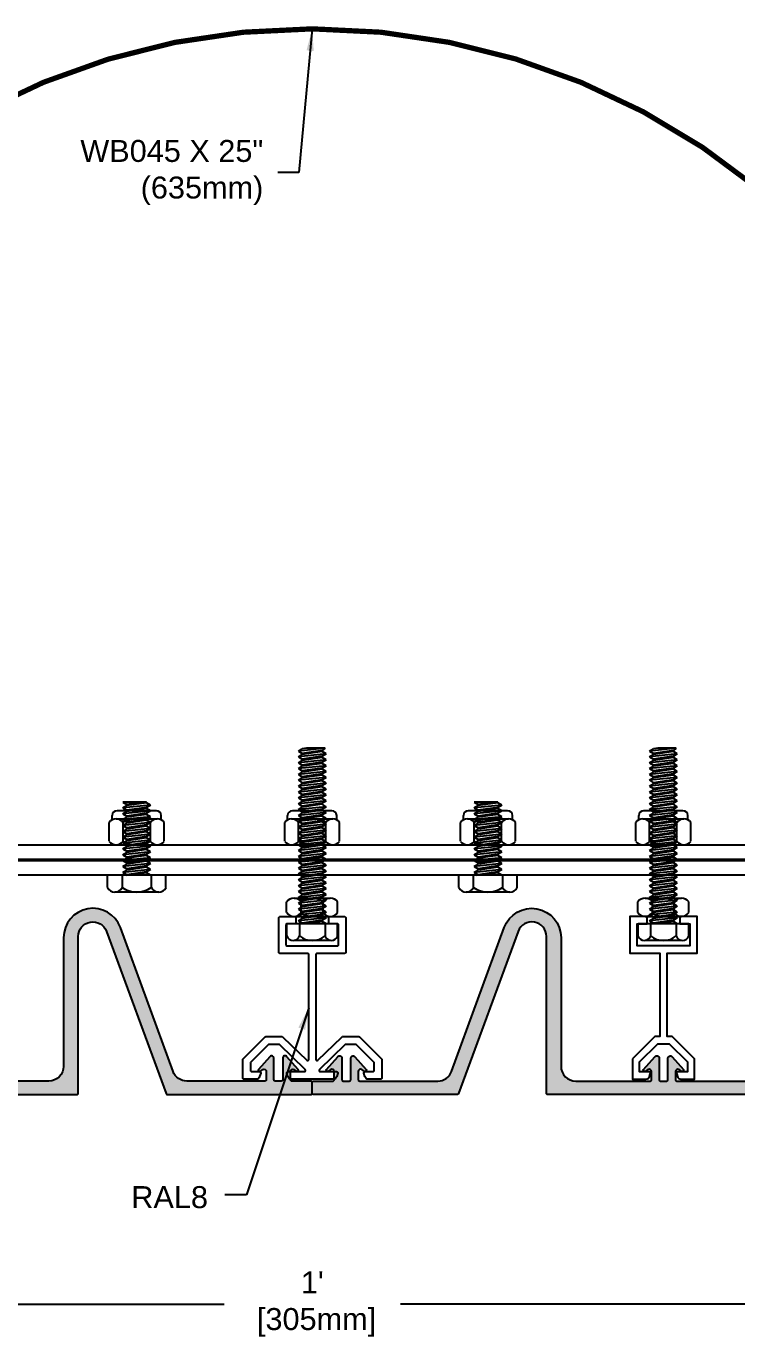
# Model space of a CAD drawing. Header units: inches. Extents: x 1.6 to 29.2, y -11.9 to 19.1.
# Drawn here: x 16.89 to 22.96, y -11.89 to -0.7 of the extents above; entities that cross this region are included whole.
import ezdxf

# ---------------------------------------------------------------- set-up
doc = ezdxf.new("R2010")
doc.units = ezdxf.units.IN
doc.header["$MEASUREMENT"] = 0
for name, color, linetype in [('Anchors', 4, 'Continuous'), ('Dimensions', 3, 'Continuous'), ('Fillers', 2, 'Continuous'), ('Metals', 7, 'Continuous'), ('Text', 2, 'Continuous')]:
    doc.layers.add(name, color=color, linetype=linetype)
doc.styles.add('Arial', font='arial.ttf')
doc.dimstyles.new('Arial', dxfattribs={"dimtxt": 0.1875, "dimasz": 0.1875, "dimexe": 0.1875, "dimexo": 0.1875, "dimgap": 0.1875, "dimtad": 0, "dimtih": 1, "dimtoh": 1, "dimdec": 4, "dimzin": 0, "dimdsep": 46, "dimlunit": 4, "dimtxsty": 'Arial', "dimcen": 0.1875, "dimadec": 0, "dimazin": 0, "dimtfac": 1, "dimtdec": 4, "dimtofl": 0, "dimtmove": 0, "dimatfit": 3, "dimfxl": 0, "dimfrac": 2, "dimtolj": 1, "dimtzin": 0, "dimarcsym": 0})

# ---------------------------------------------------------------- blocks, each defined once
blk = doc.blocks.new('H14112')
for p, q in [((-0.155, 0.144), (0.155, 0.144)), ((-0.217, 0.104), (-0.217, 0)), ((-0.119, 0), (-0.085, -0.02)), ((-0.109, 0), (-0.109, 0.104)), ((-0.085, -0.02), (0.048, 0)), ((0.109, 0), (0.109, 0.104)), ((0.217, 0.104), (0.217, 0)), ((-0.217, 0), (0.217, 0)), ((-0.119, -0.05), (0.119, -0.025)), ((-0.119, -0.05), (-0.085, -0.03)), ((-0.119, -0.05), (-0.085, -0.07)), ((-0.119, -0.1), (0.119, -0.075)), ((-0.119, -0.1), (-0.085, -0.08)), ((-0.119, -0.1), (-0.085, -0.12)), ((-0.085, -0.03), (0.085, -0.005)), ((-0.085, -0.02), (-0.085, -0.03)), ((-0.085, -0.07), (0.085, -0.045)), ((-0.085, -0.08), (0.085, -0.055)), ((-0.085, -0.07), (-0.085, -0.08)), ((-0.085, -0.12), (0.085, -0.095)), ((-0.085, -0.13), (0.085, -0.105)), ((0.094, 0), (0.085, -0.005)), ((0.119, -0.025), (0.085, -0.005)), ((0.119, -0.025), (0.085, -0.045)), ((0.085, -0.045), (0.085, -0.055)), ((0.119, -0.075), (0.085, -0.055)), ((0.119, -0.075), (0.085, -0.095)), ((0.085, -0.095), (0.085, -0.105)), ((0.119, -0.125), (0.085, -0.105)), ((-0.119, -0.15), (0.119, -0.125)), ((-0.119, -0.15), (-0.085, -0.13)), ((-0.119, -0.15), (-0.085, -0.17)), ((-0.119, -0.2), (0.119, -0.175)), ((-0.119, -0.2), (-0.085, -0.18)), ((-0.119, -0.2), (-0.085, -0.22)), ((-0.085, -0.12), (-0.085, -0.13)), ((-0.085, -0.17), (0.085, -0.145)), ((-0.085, -0.18), (0.085, -0.155)), ((-0.085, -0.17), (-0.085, -0.18)), ((-0.085, -0.22), (0.085, -0.195)), ((-0.085, -0.23), (0.085, -0.205)), ((-0.085, -0.22), (-0.085, -0.23)), ((0.119, -0.125), (0.085, -0.145)), ((0.085, -0.145), (0.085, -0.155)), ((0.119, -0.175), (0.085, -0.155)), ((0.119, -0.175), (0.085, -0.195)), ((0.085, -0.195), (0.085, -0.205)), ((0.119, -0.225), (0.085, -0.205)), ((-0.119, -0.25), (0.119, -0.225)), ((-0.119, -0.25), (-0.085, -0.23)), ((-0.119, -0.25), (-0.085, -0.27)), ((-0.119, -0.3), (0.119, -0.275)), ((-0.119, -0.3), (-0.085, -0.28)), ((-0.119, -0.3), (-0.085, -0.32)), ((-0.119, -0.35), (0.119, -0.325)), ((-0.119, -0.35), (-0.085, -0.33)), ((-0.085, -0.27), (0.085, -0.245)), ((-0.085, -0.28), (0.085, -0.255)), ((-0.085, -0.27), (-0.085, -0.28)), ((-0.085, -0.32), (0.085, -0.295)), ((-0.085, -0.33), (0.085, -0.305)), ((-0.085, -0.32), (-0.085, -0.33)), ((0.119, -0.225), (0.085, -0.245)), ((0.085, -0.245), (0.085, -0.255)), ((0.119, -0.275), (0.085, -0.255)), ((0.119, -0.275), (0.085, -0.295)), ((0.085, -0.295), (0.085, -0.305)), ((0.119, -0.325), (0.085, -0.305)), ((0.119, -0.325), (0.085, -0.345)), ((-0.119, -0.35), (-0.085, -0.37)), ((-0.119, -0.4), (0.119, -0.375)), ((-0.119, -0.4), (-0.085, -0.38)), ((-0.119, -0.4), (-0.085, -0.42)), ((-0.119, -0.45), (0.119, -0.425)), ((-0.119, -0.45), (-0.085, -0.43)), ((-0.085, -0.37), (0.085, -0.345)), ((-0.085, -0.38), (0.085, -0.355)), ((-0.085, -0.37), (-0.085, -0.38)), ((-0.085, -0.42), (0.085, -0.395)), ((-0.085, -0.43), (0.085, -0.405)), ((-0.085, -0.42), (-0.085, -0.43)), ((-0.085, -0.47), (0.085, -0.445)), ((0.085, -0.345), (0.085, -0.355)), ((0.119, -0.375), (0.085, -0.355)), ((0.119, -0.375), (0.085, -0.395)), ((0.085, -0.395), (0.085, -0.405)), ((0.119, -0.425), (0.085, -0.405)), ((0.119, -0.425), (0.085, -0.445)), ((0.085, -0.445), (0.085, -0.455)), ((-0.119, -0.45), (-0.085, -0.47)), ((-0.119, -0.5), (0.119, -0.475)), ((-0.119, -0.5), (-0.085, -0.48)), ((-0.119, -0.5), (-0.085, -0.52)), ((-0.119, -0.55), (0.119, -0.525)), ((-0.119, -0.55), (-0.085, -0.53)), ((-0.119, -0.55), (-0.085, -0.57)), ((-0.085, -0.48), (0.085, -0.455)), ((-0.085, -0.47), (-0.085, -0.48)), ((-0.085, -0.52), (0.085, -0.495)), ((-0.085, -0.53), (0.085, -0.505)), ((-0.085, -0.52), (-0.085, -0.53)), ((-0.085, -0.57), (0.085, -0.545)), ((-0.085, -0.58), (0.085, -0.555)), ((0.119, -0.475), (0.085, -0.455)), ((0.119, -0.475), (0.085, -0.495)), ((0.085, -0.495), (0.085, -0.505)), ((0.119, -0.525), (0.085, -0.505)), ((0.119, -0.525), (0.085, -0.545)), ((0.085, -0.545), (0.085, -0.555)), ((0.119, -0.575), (0.085, -0.555)), ((-0.119, -0.6), (0.119, -0.575)), ((-0.119, -0.6), (-0.085, -0.58)), ((-0.119, -0.6), (-0.085, -0.62)), ((-0.119, -0.65), (0.119, -0.625)), ((-0.119, -0.65), (-0.085, -0.63)), ((-0.119, -0.65), (-0.085, -0.67)), ((-0.085, -0.57), (-0.085, -0.58)), ((-0.085, -0.62), (0.085, -0.595)), ((-0.085, -0.63), (0.085, -0.605)), ((-0.085, -0.62), (-0.085, -0.63)), ((-0.085, -0.67), (0.085, -0.645)), ((-0.085, -0.68), (0.085, -0.655)), ((-0.085, -0.67), (-0.085, -0.68)), ((0.119, -0.575), (0.085, -0.595)), ((0.085, -0.595), (0.085, -0.605)), ((0.119, -0.625), (0.085, -0.605)), ((0.119, -0.625), (0.085, -0.645)), ((0.085, -0.645), (0.085, -0.655)), ((0.119, -0.675), (0.085, -0.655)), ((-0.119, -0.7), (0.119, -0.675)), ((-0.119, -0.7), (-0.085, -0.68)), ((-0.119, -0.7), (-0.085, -0.72)), ((-0.119, -0.75), (0.119, -0.725)), ((-0.119, -0.75), (-0.085, -0.73)), ((-0.119, -0.75), (-0.085, -0.77)), ((-0.119, -0.8), (0.119, -0.775)), ((-0.119, -0.8), (-0.085, -0.78)), ((-0.085, -0.72), (0.085, -0.695)), ((-0.085, -0.73), (0.085, -0.705)), ((-0.085, -0.72), (-0.085, -0.73)), ((-0.085, -0.77), (0.085, -0.745)), ((-0.085, -0.78), (0.085, -0.755)), ((-0.085, -0.77), (-0.085, -0.78)), ((0.119, -0.675), (0.085, -0.695)), ((0.085, -0.695), (0.085, -0.705)), ((0.119, -0.725), (0.085, -0.705)), ((0.119, -0.725), (0.085, -0.745)), ((0.085, -0.745), (0.085, -0.755)), ((0.119, -0.775), (0.085, -0.755)), ((0.119, -0.775), (0.085, -0.795)), ((-0.119, -0.8), (-0.085, -0.82)), ((-0.119, -0.85), (0.119, -0.825)), ((-0.119, -0.85), (-0.085, -0.83)), ((-0.119, -0.85), (-0.085, -0.87)), ((-0.119, -0.9), (0.119, -0.875)), ((-0.119, -0.9), (-0.085, -0.88)), ((-0.085, -0.82), (0.085, -0.795)), ((-0.085, -0.83), (0.085, -0.805)), ((-0.085, -0.82), (-0.085, -0.83)), ((-0.085, -0.87), (0.085, -0.845)), ((-0.085, -0.88), (0.085, -0.855)), ((-0.085, -0.87), (-0.085, -0.88)), ((-0.085, -0.92), (0.085, -0.895)), ((0.085, -0.795), (0.085, -0.805)), ((0.119, -0.825), (0.085, -0.805)), ((0.119, -0.825), (0.085, -0.845)), ((0.085, -0.845), (0.085, -0.855)), ((0.119, -0.875), (0.085, -0.855)), ((0.119, -0.875), (0.085, -0.895)), ((0.085, -0.895), (0.085, -0.905)), ((-0.119, -0.9), (-0.085, -0.92)), ((-0.119, -0.95), (0.119, -0.925)), ((-0.119, -0.95), (-0.085, -0.93)), ((-0.119, -0.95), (-0.085, -0.97)), ((-0.119, -1), (0.119, -0.975)), ((-0.119, -1), (-0.085, -0.98)), ((-0.119, -1), (-0.085, -1.02)), ((-0.085, -0.93), (0.085, -0.905)), ((-0.085, -0.92), (-0.085, -0.93)), ((-0.085, -0.97), (0.085, -0.945)), ((-0.085, -0.98), (0.085, -0.955)), ((-0.085, -0.97), (-0.085, -0.98)), ((-0.085, -1.02), (0.085, -0.995)), ((-0.085, -1.03), (0.085, -1.005)), ((0.119, -0.925), (0.085, -0.905)), ((0.119, -0.925), (0.085, -0.945)), ((0.085, -0.945), (0.085, -0.955)), ((0.119, -0.975), (0.085, -0.955)), ((0.119, -0.975), (0.085, -0.995)), ((0.085, -0.995), (0.085, -1.005)), ((0.119, -1.025), (0.085, -1.005)), ((-0.119, -1.05), (0.119, -1.025)), ((-0.119, -1.05), (-0.085, -1.03)), ((-0.119, -1.05), (-0.085, -1.07)), ((-0.119, -1.1), (0.119, -1.075)), ((-0.119, -1.1), (-0.085, -1.08)), ((-0.119, -1.1), (-0.085, -1.12)), ((-0.085, -1.02), (-0.085, -1.03)), ((-0.085, -1.07), (0.085, -1.045)), ((-0.085, -1.08), (0.085, -1.055)), ((-0.085, -1.07), (-0.085, -1.08)), ((-0.085, -1.12), (0.085, -1.095)), ((-0.085, -1.13), (0.085, -1.105)), ((0.119, -1.025), (0.085, -1.045)), ((0.085, -1.045), (0.085, -1.055)), ((0.119, -1.075), (0.085, -1.055)), ((0.119, -1.075), (0.085, -1.095)), ((0.085, -1.095), (0.085, -1.105)), ((0.119, -1.125), (0.085, -1.105)), ((-0.119, -1.15), (0.119, -1.125)), ((-0.119, -1.15), (-0.085, -1.13)), ((-0.119, -1.15), (-0.085, -1.17)), ((-0.119, -1.2), (0.119, -1.175)), ((-0.119, -1.2), (-0.085, -1.18)), ((-0.119, -1.2), (-0.085, -1.22)), ((-0.119, -1.25), (0.119, -1.225)), ((-0.119, -1.25), (-0.085, -1.23)), ((-0.085, -1.12), (-0.085, -1.13)), ((-0.085, -1.17), (0.085, -1.145)), ((-0.085, -1.18), (0.085, -1.155)), ((-0.085, -1.17), (-0.085, -1.18)), ((-0.085, -1.22), (0.085, -1.195)), ((-0.085, -1.23), (0.085, -1.205)), ((-0.085, -1.22), (-0.085, -1.23)), ((0.119, -1.125), (0.085, -1.145)), ((0.085, -1.145), (0.085, -1.155)), ((0.119, -1.175), (0.085, -1.155)), ((0.119, -1.175), (0.085, -1.195)), ((0.085, -1.195), (0.085, -1.205)), ((0.119, -1.225), (0.085, -1.205)), ((0.119, -1.225), (0.085, -1.245)), ((-0.119, -1.25), (-0.085, -1.27)), ((-0.119, -1.3), (0.119, -1.275)), ((-0.119, -1.3), (-0.085, -1.28)), ((-0.119, -1.3), (-0.085, -1.32)), ((-0.119, -1.35), (0.119, -1.325)), ((-0.119, -1.35), (-0.085, -1.33)), ((-0.085, -1.27), (0.085, -1.245)), ((-0.085, -1.28), (0.085, -1.255)), ((-0.085, -1.27), (-0.085, -1.28)), ((-0.085, -1.32), (0.085, -1.295)), ((-0.085, -1.33), (0.085, -1.305)), ((-0.085, -1.32), (-0.085, -1.33)), ((0.085, -1.245), (0.085, -1.255)), ((0.119, -1.275), (0.085, -1.255)), ((0.119, -1.275), (0.085, -1.295)), ((0.085, -1.295), (0.085, -1.305)), ((0.119, -1.325), (0.085, -1.305)), ((0.119, -1.325), (0.085, -1.345)), ((-0.119, -1.35), (-0.085, -1.37)), ((-0.119, -1.4), (0.119, -1.375)), ((-0.119, -1.4), (-0.085, -1.38)), ((-0.119, -1.4), (-0.085, -1.42)), ((-0.119, -1.45), (0.119, -1.425)), ((-0.119, -1.45), (-0.085, -1.43)), ((-0.119, -1.45), (-0.085, -1.47)), ((-0.085, -1.37), (0.085, -1.345)), ((-0.085, -1.38), (0.085, -1.355)), ((-0.085, -1.37), (-0.085, -1.38)), ((-0.085, -1.42), (0.085, -1.395)), ((-0.085, -1.43), (0.085, -1.405)), ((-0.085, -1.42), (-0.085, -1.43)), ((-0.085, -1.47), (0.085, -1.445)), ((0.085, -1.345), (0.085, -1.355)), ((0.119, -1.375), (0.085, -1.355)), ((0.119, -1.375), (0.085, -1.395)), ((0.085, -1.395), (0.085, -1.405)), ((0.119, -1.425), (0.085, -1.405)), ((0.119, -1.425), (0.085, -1.445)), ((0.085, -1.445), (0.085, -1.455)), ((-0.11, -1.5), (0.119, -1.475)), ((-0.11, -1.5), (-0.085, -1.48)), ((-0.11, -1.5), (0.048, -1.5)), ((-0.085, -1.48), (0.085, -1.455)), ((-0.085, -1.47), (-0.085, -1.48)), ((0.048, -1.5), (0.085, -1.495)), ((0.119, -1.475), (0.085, -1.455)), ((0.119, -1.475), (0.085, -1.495))]:
    blk.add_line(p, q)
for centre, radius, start, end in [((-0.163, 0.087), 0.057, 17.3212, 162.6788), ((0, -0.024), 0.168, 49.6113, 130.3887), ((0.163, 0.087), 0.057, 17.3212, 162.6788)]:
    blk.add_arc(centre, radius, start, end)
blk = doc.blocks.new('HLN14S')
for p, q in [((-0.21, 0.213), (-0.21, 0.25)), ((-0.168, 0.292), (0.168, 0.292)), ((0.21, 0.213), (0.21, 0.25)), ((-0.234, 0.03), (-0.234, 0.192)), ((-0.176, 0.222), (0.176, 0.222)), ((-0.117, 0.03), (-0.117, 0.192)), ((0.117, 0.03), (0.117, 0.192)), ((0.234, 0.03), (0.234, 0.192)), ((-0.176, 0), (0.176, 0))]:
    blk.add_line(p, q)
for centre, radius, start, end in [((-0.168, 0.25), 0.0418, 90, 180), ((0.168, 0.25), 0.0418, 0, 90), ((-0.176, 0.149), 0.0723, 35.7751, 144.2249), ((0, -0.022), 0.244, 61.2813, 118.7187), ((0.176, 0.149), 0.0723, 35.7751, 144.2249), ((-0.176, 0.072), 0.0723, 215.7751, 324.2249), ((0, 0.244), 0.244, 241.2813, 298.7187), ((0.176, 0.072), 0.0723, 215.7751, 324.2249)]:
    blk.add_arc(centre, radius, start, end)
blk = doc.blocks.new('HJN14')
for p, q in [((-0.155, 0), (0.155, 0)), ((-0.218, -0.124), (-0.218, -0.032)), ((-0.093, -0.124), (-0.093, -0.032)), ((0.093, -0.124), (0.093, -0.032)), ((0.218, -0.124), (0.218, -0.032)), ((-0.155, -0.156), (0.155, -0.156))]:
    blk.add_line(p, q)
for centre, radius, start, end in [((-0.155, -0.077), 0.077, 35.7751, 144.2249), ((0, -0.15), 0.15, 51.8343, 128.1657), ((0.155, -0.077), 0.077, 35.7751, 144.2249), ((-0.155, -0.079), 0.077, 215.7751, 324.2249), ((0, -0.007), 0.15, 231.8343, 308.1657), ((0.155, -0.079), 0.077, 215.7751, 324.2249)]:
    blk.add_arc(centre, radius, start, end)
blk = doc.blocks.new('H1458S')
for p, q in [((-0.188, 0.144), (0.187, 0.144)), ((-0.25, 0.104), (-0.25, 0)), ((-0.25, 0), (0.25, 0)), ((-0.125, 0), (-0.125, 0.104)), ((-0.119, 0), (-0.085, -0.02)), ((-0.085, -0.02), (0.048, 0)), ((0.125, 0), (0.125, 0.104)), ((0.25, 0.104), (0.25, 0)), ((-0.119, -0.05), (0.119, -0.025)), ((-0.119, -0.05), (-0.085, -0.03)), ((-0.119, -0.05), (-0.085, -0.07)), ((-0.119, -0.1), (0.119, -0.075)), ((-0.119, -0.1), (-0.085, -0.08)), ((-0.119, -0.1), (-0.085, -0.12)), ((-0.085, -0.03), (0.085, -0.005)), ((-0.085, -0.02), (-0.085, -0.03)), ((-0.085, -0.07), (0.085, -0.045)), ((-0.085, -0.08), (0.085, -0.055)), ((-0.085, -0.07), (-0.085, -0.08)), ((-0.085, -0.12), (0.085, -0.095)), ((-0.085, -0.13), (0.085, -0.105)), ((0.094, 0), (0.085, -0.005)), ((0.119, -0.025), (0.085, -0.005)), ((0.119, -0.025), (0.085, -0.045)), ((0.085, -0.045), (0.085, -0.055)), ((0.119, -0.075), (0.085, -0.055)), ((0.119, -0.075), (0.085, -0.095)), ((0.085, -0.095), (0.085, -0.105)), ((0.119, -0.125), (0.085, -0.105)), ((-0.119, -0.15), (0.119, -0.125)), ((-0.119, -0.15), (-0.085, -0.13)), ((-0.119, -0.15), (-0.085, -0.17)), ((-0.119, -0.2), (0.119, -0.175)), ((-0.119, -0.2), (-0.085, -0.18)), ((-0.119, -0.2), (-0.085, -0.22)), ((-0.085, -0.12), (-0.085, -0.13)), ((-0.085, -0.17), (0.085, -0.145)), ((-0.085, -0.18), (0.085, -0.155)), ((-0.085, -0.17), (-0.085, -0.18)), ((-0.085, -0.22), (0.085, -0.195)), ((-0.085, -0.23), (0.085, -0.205)), ((-0.085, -0.22), (-0.085, -0.23)), ((0.119, -0.125), (0.085, -0.145)), ((0.085, -0.145), (0.085, -0.155)), ((0.119, -0.175), (0.085, -0.155)), ((0.119, -0.175), (0.085, -0.195)), ((0.085, -0.195), (0.085, -0.205)), ((0.119, -0.225), (0.085, -0.205)), ((-0.119, -0.25), (0.119, -0.225)), ((-0.119, -0.25), (-0.085, -0.23)), ((-0.119, -0.25), (-0.085, -0.27)), ((-0.119, -0.3), (0.119, -0.275)), ((-0.119, -0.3), (-0.085, -0.28)), ((-0.119, -0.3), (-0.085, -0.32)), ((-0.119, -0.35), (0.119, -0.325)), ((-0.119, -0.35), (-0.085, -0.33)), ((-0.085, -0.27), (0.085, -0.245)), ((-0.085, -0.28), (0.085, -0.255)), ((-0.085, -0.27), (-0.085, -0.28)), ((-0.085, -0.32), (0.085, -0.295)), ((-0.085, -0.33), (0.085, -0.305)), ((-0.085, -0.32), (-0.085, -0.33)), ((0.119, -0.225), (0.085, -0.245)), ((0.085, -0.245), (0.085, -0.255)), ((0.119, -0.275), (0.085, -0.255)), ((0.119, -0.275), (0.085, -0.295)), ((0.085, -0.295), (0.085, -0.305)), ((0.119, -0.325), (0.085, -0.305)), ((0.119, -0.325), (0.085, -0.345)), ((-0.119, -0.35), (-0.085, -0.37)), ((-0.119, -0.4), (0.119, -0.375)), ((-0.119, -0.4), (-0.085, -0.38)), ((-0.119, -0.4), (-0.085, -0.42)), ((-0.119, -0.45), (0.119, -0.425)), ((-0.119, -0.45), (-0.085, -0.43)), ((-0.085, -0.37), (0.085, -0.345)), ((-0.085, -0.38), (0.085, -0.355)), ((-0.085, -0.37), (-0.085, -0.38)), ((-0.085, -0.42), (0.085, -0.395)), ((-0.085, -0.43), (0.085, -0.405)), ((-0.085, -0.42), (-0.085, -0.43)), ((-0.085, -0.47), (0.085, -0.445)), ((0.085, -0.345), (0.085, -0.355)), ((0.119, -0.375), (0.085, -0.355)), ((0.119, -0.375), (0.085, -0.395)), ((0.085, -0.395), (0.085, -0.405)), ((0.119, -0.425), (0.085, -0.405)), ((0.119, -0.425), (0.085, -0.445)), ((0.085, -0.445), (0.085, -0.455)), ((-0.119, -0.45), (-0.085, -0.47)), ((-0.119, -0.5), (0.119, -0.475)), ((-0.119, -0.5), (-0.085, -0.48)), ((-0.119, -0.5), (-0.085, -0.52)), ((-0.119, -0.55), (0.119, -0.525)), ((-0.119, -0.55), (-0.085, -0.53)), ((-0.119, -0.55), (-0.085, -0.57)), ((-0.085, -0.48), (0.085, -0.455)), ((-0.085, -0.47), (-0.085, -0.48)), ((-0.085, -0.52), (0.085, -0.495)), ((-0.085, -0.53), (0.085, -0.505)), ((-0.085, -0.52), (-0.085, -0.53)), ((-0.085, -0.57), (0.085, -0.545)), ((-0.085, -0.58), (0.085, -0.555)), ((0.119, -0.475), (0.085, -0.455)), ((0.119, -0.475), (0.085, -0.495)), ((0.085, -0.495), (0.085, -0.505)), ((0.119, -0.525), (0.085, -0.505)), ((0.119, -0.525), (0.085, -0.545)), ((0.085, -0.545), (0.085, -0.555)), ((0.119, -0.575), (0.085, -0.555)), ((-0.119, -0.6), (0.119, -0.575)), ((-0.119, -0.6), (-0.085, -0.58)), ((-0.119, -0.6), (-0.085, -0.62)), ((-0.085, -0.57), (-0.085, -0.58)), ((-0.085, -0.62), (0.085, -0.595)), ((-0.085, -0.62), (-0.085, -0.625)), ((-0.085, -0.625), (0.119, -0.625)), ((-0.048, -0.625), (0.085, -0.605)), ((0.119, -0.575), (0.085, -0.595)), ((0.085, -0.595), (0.085, -0.605)), ((0.119, -0.625), (0.085, -0.605))]:
    blk.add_line(p, q)
for centre, radius, start, end in [((-0.188, 0.075), 0.0688, 24.7615, 155.2385), ((0, -0.071), 0.215, 54.5107, 125.4893), ((0.187, 0.075), 0.0688, 24.7615, 155.2385)]:
    blk.add_arc(centre, radius, start, end)
blk = doc.blocks.new('pantograph - profile')
at = {"layer": 'Metals'}
for points in [[(3.701, 22.862), (14.244, 22.862), (14.244, 22.737), (3.701, 22.737)], [(3.701, 22.727), (14.244, 22.727), (14.244, 22.602), (3.701, 22.602)]]:
    blk.add_lwpolyline(points, close=True, dxfattribs=at)
at = {"layer": 'Anchors', "rotation": 180}
for name, p in [('H14112', (8.972, 22.188)), ('H14112', (11.972, 22.188)), ('H1458S', (7.472, 22.602)), ('H1458S', (10.473, 22.602))]:
    blk.add_blockref(name, p, dxfattribs=at)
at = {"layer": 'Anchors'}
for name, p in [('HLN14S', (7.472, 22.862)), ('HLN14S', (8.971, 22.862)), ('HLN14S', (10.473, 22.862)), ('HLN14S', (11.971, 22.862)), ('HJN14', (8.971, 22.407)), ('HJN14', (11.971, 22.407))]:
    blk.add_blockref(name, p, dxfattribs=at)
blk = doc.blocks.new('*D37')
at = {"layer": 'Defpoints', "color": 0}
for p in [(13.334, -9.821), (25.334, -9.821), (25.334, -11.611)]:
    blk.add_point(p, dxfattribs=at)
at = {"layer": 'Dimensions', "color": 0, "lineweight": -2}
for p, q in [((13.334, -10.008), (13.334, -11.798)), ((25.334, -10.008), (25.334, -11.798)), ((13.522, -11.611), (18.582, -11.611)), ((25.147, -11.611), (20.087, -11.611))]:
    blk.add_line(p, q, dxfattribs=at)
at = {"layer": 'Dimensions', "color": 0}
for points in [[(13.522, -11.58), (13.522, -11.642), (13.334, -11.611)], [(25.147, -11.58), (25.147, -11.642), (25.334, -11.611)]]:
    blk.add_solid(points, dxfattribs=at)
at = {"layer": 'Dimensions', "color": 0, "insert": (19.334, -11.611), "char_height": 0.1875, "attachment_point": 5, "style": 'Arial'}
blk.add_mtext("\\A1;1'\\P [305mm]", dxfattribs=at)
blk = doc.blocks.new('ral7')
blk.add_lwpolyline([(1.881, -0.628), (1.881, -0.801), (1.765, -0.801, -0.339454), (1.735, -0.778), (1.724, -0.739), (1.819, -0.739), (1.819, -0.654), (1.664, -0.499), (1.566, -0.499), (1.411, -0.654), (1.411, -0.739), (1.506, -0.739), (1.496, -0.778, -0.339454), (1.466, -0.801), (1.349, -0.801), (1.349, -0.628), (1.541, -0.437), (1.584, -0.437), (1.584, 0.274), (1.328, 0.274), (1.328, 0.588), (1.475, 0.588), (1.475, 0.526), (1.39, 0.526), (1.39, 0.336), (1.84, 0.336), (1.84, 0.526), (1.755, 0.526), (1.755, 0.588), (1.902, 0.588), (1.902, 0.274), (1.646, 0.274), (1.646, -0.437), (1.69, -0.437)], format="xyb", close=True)
blk = doc.blocks.new('SANW600C')
blk.add_hatch(color=256).paths.add_polyline_path([(0.624, -0.007, 0.314666), (0.615, 0), (-0.615, 0, 0.414214), (-0.625, -0.01), (-0.625, -0.105, 0.414214), (-0.615, -0.115), (-0.447, -0.115, -0.414214), (-0.438, -0.125), (-0.438, -0.195, -0.592871), (-0.468, -0.212), (-0.492, -0.197, 0.867668), (-0.505, -0.212), (-0.408, -0.323, 0.692829), (-0.373, -0.31), (-0.373, -0.125, -0.414214), (-0.363, -0.115), (-0.308, -0.115, -0.414214), (-0.298, -0.125), (-0.298, -0.31, 0.692829), (-0.262, -0.323), (-0.165, -0.212, 0.867668), (-0.178, -0.197), (-0.202, -0.212, -0.592871), (-0.232, -0.195), (-0.232, -0.125, -0.414214), (-0.223, -0.115), (0.447, -0.115, -0.314666), (0.565, -0.197), (1.015, -1.426, 0.83812), (1.5, -1.34), (1.5, -0.24, -0.414214), (1.625, -0.115), (2.262, -0.115, -0.414214), (2.272, -0.125), (2.272, -0.195, -0.592871), (2.242, -0.212), (2.218, -0.197, 0.867668), (2.205, -0.212), (2.302, -0.323, 0.692829), (2.337, -0.31), (2.337, -0.125, -0.414214), (2.347, -0.115), (2.402, -0.115, -0.414214), (2.412, -0.125), (2.412, -0.31, 0.692829), (2.448, -0.323), (2.545, -0.212, 0.867668), (2.532, -0.197), (2.508, -0.212, -0.592871), (2.477, -0.195), (2.477, -0.125, -0.414214), (2.487, -0.115), (3.125, -0.115, -0.414214), (3.25, -0.24), (3.25, -1.34, 0.83812), (3.735, -1.426), (4.185, -0.197, -0.314666), (4.303, -0.115), (4.972, -0.115, -0.414214), (4.982, -0.125), (4.982, -0.195, -0.592871), (4.952, -0.212), (4.928, -0.197, 0.867668), (4.915, -0.212), (5.012, -0.323, 0.692829), (5.047, -0.31), (5.047, -0.125, -0.414214), (5.057, -0.115), (5.112, -0.115, -0.414214), (5.122, -0.125), (5.122, -0.31, 0.692829), (5.158, -0.323), (5.255, -0.212, 0.867668), (5.242, -0.197), (5.218, -0.212, -0.592871), (5.188, -0.195), (5.188, -0.125, -0.414214), (5.197, -0.115), (5.365, -0.115, 0.414214), (5.375, -0.105), (5.375, -0.01, 0.414214), (5.365, 0), (4.135, 0, 0.314666), (4.126, -0.007), (3.617, -1.393, -0.83812), (3.375, -1.35), (3.375, -0.01, 0.414214), (3.365, 0), (1.385, 0, 0.414214), (1.375, -0.01), (1.375, -1.35, -0.83812), (1.133, -1.393)])
blk.add_lwpolyline([(2.272, -0.125, 0.414214), (2.262, -0.115), (1.625, -0.115, 0.414214), (1.5, -0.24), (1.5, -1.34, -0.83812), (1.015, -1.426), (0.565, -0.197, 0.314666), (0.447, -0.115), (-0.223, -0.115, 0.414214), (-0.232, -0.125), (-0.232, -0.195, 0.592871), (-0.202, -0.212), (-0.178, -0.197, -0.867668), (-0.165, -0.212), (-0.262, -0.323, -0.692829), (-0.298, -0.31), (-0.298, -0.125, 0.414214), (-0.308, -0.115), (-0.363, -0.115, 0.414214), (-0.373, -0.125), (-0.373, -0.31, -0.692829), (-0.408, -0.323), (-0.505, -0.212, -0.867668), (-0.492, -0.197), (-0.468, -0.212, 0.592871), (-0.438, -0.195), (-0.438, -0.125, 0.414214), (-0.447, -0.115), (-0.615, -0.115, -0.414214), (-0.625, -0.105), (-0.625, -0.01, -0.414214), (-0.615, 0), (0.615, 0, -0.314666), (0.624, -0.007), (1.133, -1.393, 0.83812), (1.375, -1.35), (1.375, -0.01, -0.414214), (1.385, 0), (3.365, 0, -0.414214), (3.375, -0.01), (3.375, -1.35, 0.83812), (3.617, -1.393), (4.126, -0.007, -0.314666), (4.135, 0), (5.365, 0, -0.414214), (5.375, -0.01), (5.375, -0.105, -0.414214), (5.365, -0.115), (5.197, -0.115, 0.414214), (5.188, -0.125), (5.188, -0.195, 0.592871), (5.218, -0.212), (5.242, -0.197, -0.867668), (5.255, -0.212), (5.158, -0.323, -0.692829), (5.122, -0.31), (5.122, -0.125, 0.414214), (5.112, -0.115), (5.057, -0.115, 0.414214), (5.047, -0.125), (5.047, -0.31, -0.692829), (5.012, -0.323), (4.915, -0.212, -0.867668), (4.928, -0.197), (4.952, -0.212, 0.592871), (4.982, -0.195), (4.982, -0.125, 0.414214), (4.972, -0.115), (4.303, -0.115, 0.314666), (4.185, -0.197), (3.735, -1.426, -0.83812), (3.25, -1.34), (3.25, -0.24, 0.414214), (3.125, -0.115), (2.487, -0.115, 0.414214), (2.477, -0.125), (2.477, -0.195, 0.592871), (2.508, -0.212), (2.532, -0.197, -0.867668), (2.545, -0.212), (2.448, -0.323, -0.692829), (2.412, -0.31), (2.412, -0.125, 0.414214), (2.402, -0.115), (2.347, -0.115, 0.414214), (2.337, -0.125), (2.337, -0.31, -0.692829), (2.302, -0.323), (2.205, -0.212, -0.867668), (2.218, -0.197), (2.242, -0.212, 0.592871), (2.272, -0.195)], format="xyb", close=True)
blk = doc.blocks.new('ral8')
blk.add_lwpolyline([(0.635, 1.075, 0.414214), (0.625, 1.065), (0.625, 0.169, 0.664105), (0.642, 0.162), (0.846, 0.361, -0.195981), (0.853, 0.364), (0.993, 0.364, -0.198237), (1, 0.361), (1.187, 0.175, -0.199587), (1.19, 0.168), (1.19, 0.01, -0.414214), (1.18, 0), (1.074, 0, -0.339454), (1.045, 0.023), (1.036, 0.053, -0.493145), (1.046, 0.066), (1.114, 0.066, 0.414214), (1.124, 0.076), (1.124, 0.14, 0.199587), (1.121, 0.147), (0.973, 0.295, 0.198237), (0.966, 0.298), (0.88, 0.298, 0.195981), (0.873, 0.295), (0.656, 0.083, 0.672268), (0.663, 0.066), (0.802, 0.066, -0.493145), (0.812, 0.053), (0.803, 0.023, -0.339454), (0.774, 0), (0.416, 0, -0.339454), (0.387, 0.023), (0.378, 0.053, -0.493145), (0.388, 0.066), (0.527, 0.066, 0.672268), (0.534, 0.083), (0.317, 0.295, 0.195981), (0.31, 0.298), (0.224, 0.298, 0.198237), (0.217, 0.295), (0.069, 0.147, 0.199587), (0.066, 0.14), (0.066, 0.076, 0.414214), (0.076, 0.066), (0.144, 0.066, -0.493145), (0.154, 0.053), (0.145, 0.023, -0.339454), (0.116, 0), (0.01, 0, -0.414214), (0, 0.01), (0, 0.168, -0.199587), (0.003, 0.175), (0.19, 0.361, -0.198237), (0.197, 0.364), (0.337, 0.364, -0.195981), (0.344, 0.361), (0.548, 0.162, 0.664105), (0.565, 0.169), (0.565, 1.065, 0.414214), (0.555, 1.075), (0.318, 1.075, -0.414214), (0.308, 1.085), (0.308, 1.379, -0.414214), (0.318, 1.389), (0.445, 1.389, -0.414214), (0.455, 1.379), (0.455, 1.339, -0.414214), (0.445, 1.329), (0.38, 1.329, 0.414214), (0.37, 1.319), (0.37, 1.149, 0.414214), (0.38, 1.139), (0.81, 1.139, 0.414214), (0.82, 1.149), (0.82, 1.319, 0.414214), (0.81, 1.329), (0.745, 1.329, -0.414214), (0.735, 1.339), (0.735, 1.379, -0.414214), (0.745, 1.389), (0.872, 1.389, -0.414214), (0.882, 1.379), (0.882, 1.085, -0.414214), (0.872, 1.075)], format="xyb", close=True)

msp = doc.modelspace()

# ---------------------------------------------------------------- linework, layer by layer
at = {"layer": 'Fillers', "const_width": 0.045}
msp.add_lwpolyline([(13.33368, -9.68785), (13.33368, -6.71785, -1), (25.33268, -6.71785), (25.33268, -9.68785)], format="xyb", dxfattribs=at)

# ---------------------------------------------------------------- block references
for name, p in [('pantograph - profile', (10.36169, -30.55038)), ('ral8', (18.73918, -9.69092))]:
    msp.add_blockref(name, p)
at = {"layer": 'Fillers', "xscale": -1, "rotation": 180}
msp.add_blockref('SANW600C', (13.95918, -9.82084), dxfattribs=at)
at = {"layer": 'Fillers', "rotation": 180}
msp.add_blockref('SANW600C', (24.70918, -9.82084), dxfattribs=at)
at = {"layer": 'Metals', "xscale": -1}
msp.add_blockref('ral7', (23.94936, -8.88839), dxfattribs=at)

# ---------------------------------------------------------------- texts
at = {"layer": 'Fillers', "insert": (18.44288, -10.79405), "char_height": 0.1875, "attachment_point": 9, "style": 'Arial'}
msp.add_mtext('RAL8', dxfattribs=at)
at = {"layer": 'Text', "insert": (18.91539, -1.94575), "char_height": 0.1875, "attachment_point": 6, "style": 'Arial'}
msp.add_mtext('WB045 X 25"\\P(635mm)', dxfattribs=at)

# ---------------------------------------------------------------- dimensions: what is measured, and where the dimension line sits
at = {"layer": 'Dimensions'}
dim = msp.add_linear_dim(base=(25.33418, -11.61097), p1=(13.33418, -9.82084), p2=(25.33418, -9.82084), dimstyle='Arial', override={"dimpost": '\\X'}, dxfattribs=at)
dim.commit()
dim.dimension.update_dxf_attribs({"geometry": '*D37', "text_midpoint": (19.33418, -11.61097), "dimtype": 160})

# ---------------------------------------------------------------- leaders
at = {"layer": 'Fillers', "annotation_type": 0, "has_hookline": 1, "hookline_direction": 1, "text_width": 0.62312}
msp.add_leader([(19.30298, -9.08142), (18.77304, -10.67796), (18.58554, -10.67796)], dimstyle='Arial', dxfattribs=at)
at = {"layer": 'Text'}
msp.add_leader([(19.33318, -0.71834), (19.21764, -1.94575), (19.04039, -1.94575)], dimstyle='Arial', dxfattribs=at)

doc.saveas('drawing.dxf')
